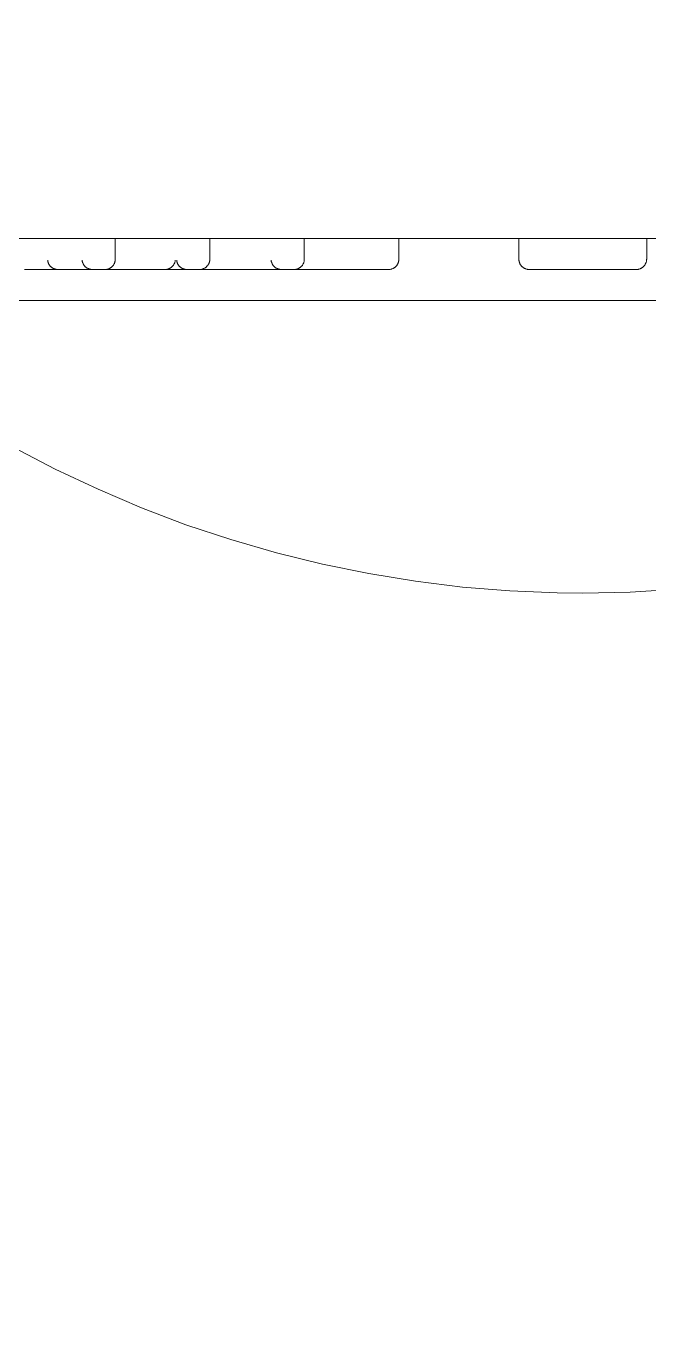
# Model space of a CAD drawing. Header units: metres. Extents: x 5374 to 25187, y 1840 to 7438.
# Drawn here: x 24245.05 to 24251.1, y 6474.42 to 6487.15 of the extents above; entities that cross this region are included whole.
import ezdxf

# ---------------------------------------------------------------- set-up
doc = ezdxf.new("R2010")
doc.units = ezdxf.units.M
doc.layers.add('02', color=2, linetype='Continuous')
doc.layers.add('A-GENM', color=2, linetype='Continuous', lineweight=9)

msp = doc.modelspace()

# ---------------------------------------------------------------- hatches: boundary and pattern name
at = {"layer": '02'}
h = msp.add_hatch(dxfattribs=at)
h.set_pattern_fill('ANGLE', color=1, scale=5)
h.set_pattern_definition([(0, (-292.62, 709.488), (0, 34.925), [25.4, -9.525]), (90, (-292.62, 709.488), (-34.925, 2e-15), [25.4, -9.525])])
h.paths.add_polyline_path([(24462.222, 6585.265), (24202.222, 6585.265), (24202.222, 6295.265), (24462.222, 6295.265)])

# ---------------------------------------------------------------- linework, layer by layer
at = {"layer": 'A-GENM'}
for p, q in [((24245.108, 6485.091), (24245.889, 6485.091)), ((24245.919, 6484.891), (24245.919, 6485.091)), ((24246.025, 6485.091), (24246.806, 6485.091)), ((24246.837, 6484.891), (24246.837, 6485.091)), ((24246.943, 6485.091), (24247.724, 6485.091)), ((24247.754, 6484.891), (24247.754, 6485.091)), ((24247.861, 6485.091), (24248.642, 6485.091)), ((24249.796, 6485.091), (24248.547, 6485.091)), ((24248.672, 6484.891), (24248.672, 6485.091)), ((24249.838, 6485.091), (24249.838, 6484.891)), ((24249.838, 6485.091), (24250.458, 6485.091)), ((24250.458, 6485.091), (24251.078, 6485.091)), ((24251.078, 6484.891), (24251.078, 6485.091))]:
    msp.add_line(p, q, dxfattribs=at)
at = {"layer": 'A-GENM', "flags": 128}
for points in [[(24237.856, 6485.091), (24238.528, 6485.091), (24239.219, 6485.091), (24239.928, 6485.091), (24240.654, 6485.091), (24241.395, 6485.091), (24242.151, 6485.091), (24242.92, 6485.091), (24243.702, 6485.091), (24244.494, 6485.091), (24245.295, 6485.091), (24246.105, 6485.091), (24246.922, 6485.091), (24247.745, 6485.091), (24248.572, 6485.091), (24249.401, 6485.091), (24250.233, 6485.091), (24250.458, 6485.091)], [(24250.458, 6485.091), (24251.289, 6485.091)], [(24242.459, 6484.891), (24242.69, 6484.671), (24243.035, 6484.367), (24243.392, 6484.077), (24243.761, 6483.802), (24244.14, 6483.542), (24244.529, 6483.297), (24244.928, 6483.068), (24245.336, 6482.854), (24245.752, 6482.658), (24246.175, 6482.478), (24246.605, 6482.315), (24247.042, 6482.17), (24247.483, 6482.042), (24247.93, 6481.932), (24248.381, 6481.84), (24248.835, 6481.766), (24249.291, 6481.71), (24249.75, 6481.673), (24250.209, 6481.654), (24250.458, 6481.651)], [(24245.362, 6484.791), (24245.358, 6484.791), (24245.354, 6484.791), (24245.35, 6484.792), (24245.346, 6484.792), (24245.342, 6484.793), (24245.338, 6484.794), (24245.335, 6484.795), (24245.331, 6484.796), (24245.327, 6484.797), (24245.323, 6484.799), (24245.32, 6484.8), (24245.316, 6484.802), (24245.313, 6484.804), (24245.309, 6484.806), (24245.306, 6484.808), (24245.303, 6484.811), (24245.299, 6484.813), (24245.296, 6484.816), (24245.293, 6484.818), (24245.291, 6484.821), (24245.288, 6484.824), (24245.285, 6484.827), (24245.283, 6484.83), (24245.28, 6484.834), (24245.278, 6484.837), (24245.276, 6484.84), (24245.274, 6484.844), (24245.272, 6484.847), (24245.271, 6484.851), (24245.269, 6484.855), (24245.268, 6484.858), (24245.266, 6484.862), (24245.265, 6484.866), (24245.264, 6484.87), (24245.264, 6484.874), (24245.263, 6484.878), (24245.263, 6484.882)], [(24245.697, 6484.791), (24245.693, 6484.791), (24245.689, 6484.791), (24245.685, 6484.792), (24245.681, 6484.792), (24245.677, 6484.793), (24245.673, 6484.794), (24245.669, 6484.795), (24245.665, 6484.796), (24245.662, 6484.797), (24245.658, 6484.799), (24245.654, 6484.8), (24245.651, 6484.802), (24245.647, 6484.804), (24245.644, 6484.806), (24245.64, 6484.808), (24245.637, 6484.811), (24245.634, 6484.813), (24245.631, 6484.816), (24245.628, 6484.818), (24245.625, 6484.821), (24245.622, 6484.824), (24245.62, 6484.827), (24245.617, 6484.83), (24245.615, 6484.834), (24245.613, 6484.837), (24245.611, 6484.84), (24245.609, 6484.844), (24245.607, 6484.847), (24245.605, 6484.851), (24245.604, 6484.855), (24245.602, 6484.858), (24245.601, 6484.862), (24245.6, 6484.866), (24245.599, 6484.87), (24245.598, 6484.874), (24245.598, 6484.878), (24245.597, 6484.882)], [(24245.919, 6484.891), (24245.919, 6484.887), (24245.919, 6484.883), (24245.918, 6484.879), (24245.918, 6484.875), (24245.917, 6484.871), (24245.916, 6484.867), (24245.915, 6484.863), (24245.914, 6484.859), (24245.913, 6484.856), (24245.911, 6484.852), (24245.91, 6484.848), (24245.908, 6484.845), (24245.906, 6484.841), (24245.904, 6484.838), (24245.902, 6484.834), (24245.899, 6484.831), (24245.897, 6484.828), (24245.894, 6484.825), (24245.892, 6484.822), (24245.889, 6484.819), (24245.886, 6484.816), (24245.883, 6484.814), (24245.88, 6484.811), (24245.877, 6484.809), (24245.873, 6484.807), (24245.87, 6484.805), (24245.866, 6484.803), (24245.863, 6484.801), (24245.859, 6484.799), (24245.855, 6484.798), (24245.852, 6484.796), (24245.848, 6484.795), (24245.844, 6484.794), (24245.84, 6484.793), (24245.836, 6484.792), (24245.832, 6484.792), (24245.828, 6484.791), (24245.824, 6484.791), (24245.82, 6484.791), (24245.819, 6484.791)], [(24246.502, 6484.883), (24246.502, 6484.879), (24246.501, 6484.875), (24246.5, 6484.871), (24246.499, 6484.867), (24246.498, 6484.863), (24246.497, 6484.859), (24246.496, 6484.856), (24246.494, 6484.852), (24246.493, 6484.848), (24246.491, 6484.845), (24246.489, 6484.841), (24246.487, 6484.838), (24246.485, 6484.834), (24246.482, 6484.831), (24246.48, 6484.828), (24246.477, 6484.825), (24246.475, 6484.822), (24246.472, 6484.819), (24246.469, 6484.816), (24246.466, 6484.814), (24246.463, 6484.811), (24246.46, 6484.809), (24246.456, 6484.807), (24246.453, 6484.805), (24246.449, 6484.803), (24246.446, 6484.801), (24246.442, 6484.799), (24246.438, 6484.798), (24246.435, 6484.796), (24246.431, 6484.795), (24246.427, 6484.794), (24246.423, 6484.793), (24246.419, 6484.792), (24246.415, 6484.792), (24246.411, 6484.791), (24246.407, 6484.791), (24246.403, 6484.791), (24246.402, 6484.791)], [(24246.614, 6484.791), (24246.61, 6484.791), (24246.606, 6484.791), (24246.603, 6484.792), (24246.599, 6484.792), (24246.595, 6484.793), (24246.591, 6484.794), (24246.587, 6484.795), (24246.583, 6484.796), (24246.579, 6484.797), (24246.576, 6484.799), (24246.572, 6484.8), (24246.568, 6484.802), (24246.565, 6484.804), (24246.561, 6484.806), (24246.558, 6484.808), (24246.555, 6484.811), (24246.552, 6484.813), (24246.549, 6484.816), (24246.546, 6484.818), (24246.543, 6484.821), (24246.54, 6484.824), (24246.537, 6484.827), (24246.535, 6484.83), (24246.533, 6484.834), (24246.53, 6484.837), (24246.528, 6484.84), (24246.526, 6484.844), (24246.524, 6484.847), (24246.523, 6484.851), (24246.521, 6484.855), (24246.52, 6484.858), (24246.519, 6484.862), (24246.518, 6484.866), (24246.517, 6484.87), (24246.516, 6484.874), (24246.515, 6484.878), (24246.515, 6484.882)], [(24246.837, 6484.891), (24246.837, 6484.887), (24246.836, 6484.883), (24246.836, 6484.879), (24246.836, 6484.875), (24246.835, 6484.871), (24246.834, 6484.867), (24246.833, 6484.863), (24246.832, 6484.859), (24246.83, 6484.856), (24246.829, 6484.852), (24246.827, 6484.848), (24246.826, 6484.845), (24246.824, 6484.841), (24246.822, 6484.838), (24246.819, 6484.834), (24246.817, 6484.831), (24246.815, 6484.828), (24246.812, 6484.825), (24246.809, 6484.822), (24246.806, 6484.819), (24246.804, 6484.816), (24246.801, 6484.814), (24246.797, 6484.811), (24246.794, 6484.809), (24246.791, 6484.807), (24246.787, 6484.805), (24246.784, 6484.803), (24246.78, 6484.801), (24246.777, 6484.799), (24246.773, 6484.798), (24246.769, 6484.796), (24246.765, 6484.795), (24246.762, 6484.794), (24246.758, 6484.793), (24246.754, 6484.792), (24246.75, 6484.792), (24246.746, 6484.791), (24246.742, 6484.791), (24246.738, 6484.791), (24246.737, 6484.791)], [(24247.532, 6484.791), (24247.528, 6484.791), (24247.524, 6484.791), (24247.52, 6484.792), (24247.516, 6484.792), (24247.512, 6484.793), (24247.508, 6484.794), (24247.505, 6484.795), (24247.501, 6484.796), (24247.497, 6484.797), (24247.493, 6484.799), (24247.49, 6484.8), (24247.486, 6484.802), (24247.482, 6484.804), (24247.479, 6484.806), (24247.476, 6484.808), (24247.472, 6484.811), (24247.469, 6484.813), (24247.466, 6484.816), (24247.463, 6484.818), (24247.46, 6484.821), (24247.458, 6484.824), (24247.455, 6484.827), (24247.453, 6484.83), (24247.45, 6484.834), (24247.448, 6484.837), (24247.446, 6484.84), (24247.444, 6484.844), (24247.442, 6484.847), (24247.44, 6484.851), (24247.439, 6484.855), (24247.438, 6484.858), (24247.436, 6484.862), (24247.435, 6484.866), (24247.434, 6484.87), (24247.434, 6484.874), (24247.433, 6484.878), (24247.433, 6484.882)], [(24247.754, 6484.891), (24247.754, 6484.887), (24247.754, 6484.883), (24247.754, 6484.879), (24247.753, 6484.875), (24247.752, 6484.871), (24247.752, 6484.867), (24247.751, 6484.863), (24247.749, 6484.859), (24247.748, 6484.856), (24247.747, 6484.852), (24247.745, 6484.848), (24247.743, 6484.845), (24247.741, 6484.841), (24247.739, 6484.838), (24247.737, 6484.834), (24247.735, 6484.831), (24247.732, 6484.828), (24247.73, 6484.825), (24247.727, 6484.822), (24247.724, 6484.819), (24247.721, 6484.816), (24247.718, 6484.814), (24247.715, 6484.811), (24247.712, 6484.809), (24247.709, 6484.807), (24247.705, 6484.805), (24247.702, 6484.803), (24247.698, 6484.801), (24247.694, 6484.799), (24247.691, 6484.798), (24247.687, 6484.796), (24247.683, 6484.795), (24247.679, 6484.794), (24247.675, 6484.793), (24247.671, 6484.792), (24247.668, 6484.792), (24247.664, 6484.791), (24247.66, 6484.791), (24247.656, 6484.791), (24247.654, 6484.791)], [(24248.672, 6484.891), (24248.672, 6484.887), (24248.672, 6484.883), (24248.671, 6484.879), (24248.671, 6484.875), (24248.67, 6484.871), (24248.669, 6484.867), (24248.668, 6484.863), (24248.667, 6484.859), (24248.666, 6484.856), (24248.664, 6484.852), (24248.663, 6484.848), (24248.661, 6484.845), (24248.659, 6484.841), (24248.657, 6484.838), (24248.655, 6484.834), (24248.652, 6484.831), (24248.65, 6484.828), (24248.647, 6484.825), (24248.645, 6484.822), (24248.642, 6484.819), (24248.639, 6484.816), (24248.636, 6484.814), (24248.633, 6484.811), (24248.63, 6484.809), (24248.626, 6484.807), (24248.623, 6484.805), (24248.619, 6484.803), (24248.616, 6484.801), (24248.612, 6484.799), (24248.608, 6484.798), (24248.605, 6484.796), (24248.601, 6484.795), (24248.597, 6484.794), (24248.593, 6484.793), (24248.589, 6484.792), (24248.585, 6484.792), (24248.581, 6484.791), (24248.577, 6484.791), (24248.573, 6484.791), (24248.572, 6484.791)], [(24249.938, 6484.791), (24249.934, 6484.791), (24249.93, 6484.791), (24249.926, 6484.792), (24249.922, 6484.792), (24249.918, 6484.793), (24249.914, 6484.794), (24249.91, 6484.795), (24249.906, 6484.796), (24249.902, 6484.797), (24249.899, 6484.799), (24249.895, 6484.8), (24249.891, 6484.802), (24249.888, 6484.804), (24249.884, 6484.806), (24249.881, 6484.808), (24249.878, 6484.811), (24249.875, 6484.813), (24249.872, 6484.816), (24249.869, 6484.818), (24249.866, 6484.821), (24249.863, 6484.824), (24249.86, 6484.827), (24249.858, 6484.83), (24249.856, 6484.834), (24249.853, 6484.837), (24249.851, 6484.84), (24249.849, 6484.844), (24249.848, 6484.847), (24249.846, 6484.851), (24249.844, 6484.855), (24249.843, 6484.858), (24249.842, 6484.862), (24249.841, 6484.866), (24249.84, 6484.87), (24249.839, 6484.874), (24249.838, 6484.878), (24249.838, 6484.882), (24249.838, 6484.886), (24249.838, 6484.89), (24249.838, 6484.891)], [(24249.938, 6484.791), (24249.934, 6484.791), (24249.93, 6484.791), (24249.926, 6484.792), (24249.922, 6484.792), (24249.918, 6484.793), (24249.914, 6484.794), (24249.91, 6484.795), (24249.906, 6484.796), (24249.902, 6484.797), (24249.899, 6484.799), (24249.895, 6484.8), (24249.891, 6484.802), (24249.888, 6484.804), (24249.884, 6484.806), (24249.881, 6484.808), (24249.878, 6484.811), (24249.875, 6484.813), (24249.872, 6484.816), (24249.869, 6484.818), (24249.866, 6484.821), (24249.863, 6484.824), (24249.86, 6484.827), (24249.858, 6484.83), (24249.856, 6484.834), (24249.853, 6484.837), (24249.851, 6484.84), (24249.849, 6484.844), (24249.848, 6484.847), (24249.846, 6484.851), (24249.844, 6484.855), (24249.843, 6484.858), (24249.842, 6484.862), (24249.841, 6484.866), (24249.84, 6484.87), (24249.839, 6484.874), (24249.838, 6484.878), (24249.838, 6484.882)], [(24249.938, 6484.791), (24249.934, 6484.791), (24249.93, 6484.791), (24249.926, 6484.792), (24249.922, 6484.792), (24249.918, 6484.793), (24249.914, 6484.794), (24249.91, 6484.795), (24249.906, 6484.796), (24249.902, 6484.797), (24249.899, 6484.799), (24249.895, 6484.8), (24249.891, 6484.802), (24249.888, 6484.804), (24249.884, 6484.806), (24249.881, 6484.808), (24249.878, 6484.811), (24249.875, 6484.813), (24249.872, 6484.816), (24249.869, 6484.818), (24249.866, 6484.821), (24249.863, 6484.824), (24249.86, 6484.827), (24249.858, 6484.83), (24249.856, 6484.834), (24249.853, 6484.837), (24249.851, 6484.84), (24249.849, 6484.844), (24249.848, 6484.847), (24249.846, 6484.851), (24249.844, 6484.855), (24249.843, 6484.858), (24249.842, 6484.862), (24249.841, 6484.866), (24249.84, 6484.87), (24249.839, 6484.874), (24249.838, 6484.878), (24249.838, 6484.882)], [(24249.938, 6484.791), (24249.934, 6484.791), (24249.93, 6484.791), (24249.926, 6484.792), (24249.922, 6484.792), (24249.918, 6484.793), (24249.914, 6484.794), (24249.91, 6484.795), (24249.906, 6484.796), (24249.902, 6484.797), (24249.899, 6484.799), (24249.895, 6484.8), (24249.891, 6484.802), (24249.888, 6484.804), (24249.884, 6484.806), (24249.881, 6484.808), (24249.878, 6484.811), (24249.875, 6484.813), (24249.872, 6484.816), (24249.869, 6484.818), (24249.866, 6484.821), (24249.863, 6484.824), (24249.86, 6484.827), (24249.858, 6484.83), (24249.856, 6484.834), (24249.853, 6484.837), (24249.851, 6484.84), (24249.849, 6484.844), (24249.848, 6484.847), (24249.846, 6484.851), (24249.844, 6484.855), (24249.843, 6484.858), (24249.842, 6484.862), (24249.841, 6484.866), (24249.84, 6484.87), (24249.839, 6484.874), (24249.838, 6484.878), (24249.838, 6484.882)], [(24249.938, 6484.791), (24249.934, 6484.791), (24249.93, 6484.791), (24249.926, 6484.792), (24249.922, 6484.792), (24249.918, 6484.793), (24249.914, 6484.794), (24249.91, 6484.795), (24249.906, 6484.796), (24249.902, 6484.797), (24249.899, 6484.799), (24249.895, 6484.8), (24249.891, 6484.802), (24249.888, 6484.804), (24249.884, 6484.806), (24249.881, 6484.808), (24249.878, 6484.811), (24249.875, 6484.813), (24249.872, 6484.816), (24249.869, 6484.818), (24249.866, 6484.821), (24249.863, 6484.824), (24249.86, 6484.827), (24249.858, 6484.83), (24249.856, 6484.834), (24249.853, 6484.837), (24249.851, 6484.84), (24249.849, 6484.844), (24249.848, 6484.847), (24249.846, 6484.851), (24249.844, 6484.855), (24249.843, 6484.858), (24249.842, 6484.862), (24249.841, 6484.866), (24249.84, 6484.87), (24249.839, 6484.874), (24249.838, 6484.878), (24249.838, 6484.882)], [(24250.458, 6481.651), (24250.917, 6481.66), (24251.377, 6481.688), (24251.834, 6481.734), (24252.29, 6481.798), (24252.742, 6481.88), (24253.191, 6481.981), (24253.636, 6482.099), (24254.075, 6482.235), (24254.509, 6482.388), (24254.936, 6482.559), (24255.356, 6482.746), (24255.768, 6482.95), (24256.172, 6483.171), (24256.566, 6483.407), (24256.951, 6483.66), (24257.325, 6483.927), (24257.689, 6484.209), (24258.04, 6484.505), (24258.38, 6484.815)], [(24251.078, 6484.891), (24251.077, 6484.887), (24251.077, 6484.883), (24251.077, 6484.879), (24251.076, 6484.875), (24251.076, 6484.871), (24251.075, 6484.867), (24251.074, 6484.863), (24251.072, 6484.859), (24251.071, 6484.856), (24251.07, 6484.852), (24251.068, 6484.848), (24251.066, 6484.845), (24251.064, 6484.841), (24251.062, 6484.838), (24251.06, 6484.834), (24251.058, 6484.831), (24251.055, 6484.828), (24251.053, 6484.825), (24251.05, 6484.822), (24251.047, 6484.819), (24251.044, 6484.816), (24251.041, 6484.814), (24251.038, 6484.811), (24251.035, 6484.809), (24251.032, 6484.807), (24251.028, 6484.805), (24251.025, 6484.803), (24251.021, 6484.801), (24251.017, 6484.799), (24251.014, 6484.798), (24251.01, 6484.796), (24251.006, 6484.795), (24251.002, 6484.794), (24250.998, 6484.793), (24250.995, 6484.792), (24250.991, 6484.792), (24250.987, 6484.791), (24250.983, 6484.791), (24250.979, 6484.791), (24250.978, 6484.791)], [(24251.077, 6484.883), (24251.077, 6484.879), (24251.076, 6484.875), (24251.076, 6484.871), (24251.075, 6484.867), (24251.074, 6484.863), (24251.072, 6484.859), (24251.071, 6484.856), (24251.07, 6484.852), (24251.068, 6484.848), (24251.066, 6484.845), (24251.064, 6484.841), (24251.062, 6484.838), (24251.06, 6484.834), (24251.058, 6484.831), (24251.055, 6484.828), (24251.053, 6484.825), (24251.05, 6484.822), (24251.047, 6484.819), (24251.044, 6484.816), (24251.041, 6484.814), (24251.038, 6484.811), (24251.035, 6484.809), (24251.032, 6484.807), (24251.028, 6484.805), (24251.025, 6484.803), (24251.021, 6484.801), (24251.017, 6484.799), (24251.014, 6484.798), (24251.01, 6484.796), (24251.006, 6484.795), (24251.002, 6484.794), (24250.998, 6484.793), (24250.995, 6484.792), (24250.991, 6484.792), (24250.987, 6484.791), (24250.983, 6484.791), (24250.979, 6484.791), (24250.978, 6484.791)], [(24251.077, 6484.883), (24251.077, 6484.879), (24251.076, 6484.875), (24251.076, 6484.871), (24251.075, 6484.867), (24251.074, 6484.863), (24251.072, 6484.859), (24251.071, 6484.856), (24251.07, 6484.852), (24251.068, 6484.848), (24251.066, 6484.845), (24251.064, 6484.841), (24251.062, 6484.838), (24251.06, 6484.834), (24251.058, 6484.831), (24251.055, 6484.828), (24251.053, 6484.825), (24251.05, 6484.822), (24251.047, 6484.819), (24251.044, 6484.816), (24251.041, 6484.814), (24251.038, 6484.811), (24251.035, 6484.809), (24251.032, 6484.807), (24251.028, 6484.805), (24251.025, 6484.803), (24251.021, 6484.801), (24251.017, 6484.799), (24251.014, 6484.798), (24251.01, 6484.796), (24251.006, 6484.795), (24251.002, 6484.794), (24250.998, 6484.793), (24250.995, 6484.792), (24250.991, 6484.792), (24250.987, 6484.791), (24250.983, 6484.791), (24250.979, 6484.791), (24250.978, 6484.791)], [(24251.077, 6484.883), (24251.077, 6484.879), (24251.076, 6484.875), (24251.076, 6484.871), (24251.075, 6484.867), (24251.074, 6484.863), (24251.072, 6484.859), (24251.071, 6484.856), (24251.07, 6484.852), (24251.068, 6484.848), (24251.066, 6484.845), (24251.064, 6484.841), (24251.062, 6484.838), (24251.06, 6484.834), (24251.058, 6484.831), (24251.055, 6484.828), (24251.053, 6484.825), (24251.05, 6484.822), (24251.047, 6484.819), (24251.044, 6484.816), (24251.041, 6484.814), (24251.038, 6484.811), (24251.035, 6484.809), (24251.032, 6484.807), (24251.028, 6484.805), (24251.025, 6484.803), (24251.021, 6484.801), (24251.017, 6484.799), (24251.014, 6484.798), (24251.01, 6484.796), (24251.006, 6484.795), (24251.002, 6484.794), (24250.998, 6484.793), (24250.995, 6484.792), (24250.991, 6484.792), (24250.987, 6484.791), (24250.983, 6484.791), (24250.979, 6484.791), (24250.978, 6484.791)], [(24251.077, 6484.883), (24251.077, 6484.879), (24251.076, 6484.875), (24251.076, 6484.871), (24251.075, 6484.867), (24251.074, 6484.863), (24251.072, 6484.859), (24251.071, 6484.856), (24251.07, 6484.852), (24251.068, 6484.848), (24251.066, 6484.845), (24251.064, 6484.841), (24251.062, 6484.838), (24251.06, 6484.834), (24251.058, 6484.831), (24251.055, 6484.828), (24251.053, 6484.825), (24251.05, 6484.822), (24251.047, 6484.819), (24251.044, 6484.816), (24251.041, 6484.814), (24251.038, 6484.811), (24251.035, 6484.809), (24251.032, 6484.807), (24251.028, 6484.805), (24251.025, 6484.803), (24251.021, 6484.801), (24251.017, 6484.799), (24251.014, 6484.798), (24251.01, 6484.796), (24251.006, 6484.795), (24251.002, 6484.794), (24250.998, 6484.793), (24250.995, 6484.792), (24250.991, 6484.792), (24250.987, 6484.791), (24250.983, 6484.791), (24250.979, 6484.791), (24250.978, 6484.791)], [(24245.46, 6484.791), (24245.44, 6484.791), (24245.42, 6484.791), (24245.399, 6484.791), (24245.379, 6484.791), (24245.358, 6484.791), (24245.338, 6484.791), (24245.317, 6484.791), (24245.296, 6484.791), (24245.275, 6484.791), (24245.255, 6484.791), (24245.234, 6484.791), (24245.213, 6484.791), (24245.193, 6484.791), (24245.173, 6484.791), (24245.153, 6484.791), (24245.133, 6484.791), (24245.113, 6484.791), (24245.094, 6484.791), (24245.075, 6484.791), (24245.056, 6484.791), (24245.038, 6484.791)], [(24245.054, 6484.791), (24245.073, 6484.791), (24245.091, 6484.791), (24245.111, 6484.791), (24245.13, 6484.791), (24245.138, 6484.791)], [(24245.138, 6484.791), (24245.158, 6484.791), (24245.178, 6484.791), (24245.199, 6484.791), (24245.219, 6484.791), (24245.24, 6484.791), (24245.261, 6484.791), (24245.281, 6484.791), (24245.302, 6484.791), (24245.323, 6484.791), (24245.344, 6484.791), (24245.364, 6484.791), (24245.385, 6484.791), (24245.405, 6484.791), (24245.426, 6484.791), (24245.446, 6484.791), (24245.466, 6484.791), (24245.485, 6484.791), (24245.504, 6484.791), (24245.523, 6484.791), (24245.542, 6484.791), (24245.56, 6484.791), (24245.578, 6484.791), (24245.595, 6484.791), (24245.612, 6484.791), (24245.628, 6484.791), (24245.644, 6484.791), (24245.66, 6484.791), (24245.674, 6484.791), (24245.688, 6484.791), (24245.702, 6484.791), (24245.715, 6484.791), (24245.727, 6484.791), (24245.738, 6484.791), (24245.749, 6484.791), (24245.759, 6484.791), (24245.769, 6484.791), (24245.777, 6484.791), (24245.785, 6484.791), (24245.792, 6484.791), (24245.798, 6484.791), (24245.804, 6484.791), (24245.808, 6484.791), (24245.812, 6484.791), (24245.815, 6484.791), (24245.817, 6484.791), (24245.819, 6484.791), (24245.819, 6484.791)], [(24246.188, 6484.791), (24246.171, 6484.791), (24246.153, 6484.791), (24246.135, 6484.791), (24246.117, 6484.791), (24246.098, 6484.791), (24246.079, 6484.791), (24246.06, 6484.791), (24246.04, 6484.791), (24246.02, 6484.791), (24246, 6484.791), (24245.98, 6484.791), (24245.959, 6484.791), (24245.938, 6484.791), (24245.918, 6484.791), (24245.897, 6484.791), (24245.876, 6484.791), (24245.855, 6484.791), (24245.835, 6484.791), (24245.814, 6484.791), (24245.793, 6484.791), (24245.773, 6484.791), (24245.753, 6484.791), (24245.733, 6484.791), (24245.713, 6484.791), (24245.693, 6484.791), (24245.674, 6484.791), (24245.655, 6484.791), (24245.637, 6484.791), (24245.619, 6484.791), (24245.601, 6484.791), (24245.584, 6484.791), (24245.567, 6484.791), (24245.551, 6484.791), (24245.535, 6484.791), (24245.52, 6484.791), (24245.505, 6484.791), (24245.491, 6484.791), (24245.478, 6484.791), (24245.465, 6484.791), (24245.453, 6484.791), (24245.441, 6484.791), (24245.431, 6484.791), (24245.421, 6484.791), (24245.412, 6484.791), (24245.403, 6484.791), (24245.395, 6484.791), (24245.388, 6484.791), (24245.382, 6484.791), (24245.377, 6484.791), (24245.373, 6484.791), (24245.369, 6484.791), (24245.366, 6484.791), (24245.364, 6484.791), (24245.363, 6484.791), (24245.362, 6484.791)], [(24245.362, 6484.791), (24245.363, 6484.791), (24245.364, 6484.791), (24245.366, 6484.791), (24245.369, 6484.791), (24245.373, 6484.791), (24245.377, 6484.791), (24245.382, 6484.791), (24245.389, 6484.791), (24245.396, 6484.791), (24245.403, 6484.791), (24245.412, 6484.791), (24245.421, 6484.791), (24245.431, 6484.791), (24245.442, 6484.791), (24245.453, 6484.791), (24245.465, 6484.791), (24245.478, 6484.791), (24245.491, 6484.791), (24245.505, 6484.791), (24245.52, 6484.791), (24245.535, 6484.791), (24245.551, 6484.791), (24245.567, 6484.791), (24245.577, 6484.791)], [(24245.819, 6484.791), (24245.819, 6484.791), (24245.817, 6484.791), (24245.815, 6484.791), (24245.813, 6484.791), (24245.809, 6484.791), (24245.804, 6484.791), (24245.799, 6484.791), (24245.793, 6484.791), (24245.786, 6484.791), (24245.778, 6484.791), (24245.77, 6484.791), (24245.76, 6484.791), (24245.75, 6484.791), (24245.74, 6484.791), (24245.728, 6484.791), (24245.716, 6484.791), (24245.703, 6484.791), (24245.69, 6484.791), (24245.676, 6484.791), (24245.661, 6484.791), (24245.646, 6484.791), (24245.63, 6484.791), (24245.614, 6484.791), (24245.597, 6484.791), (24245.58, 6484.791), (24245.562, 6484.791), (24245.544, 6484.791), (24245.526, 6484.791), (24245.507, 6484.791), (24245.488, 6484.791), (24245.468, 6484.791), (24245.46, 6484.791)], [(24245.577, 6484.791), (24245.594, 6484.791), (24245.611, 6484.791), (24245.629, 6484.791), (24245.648, 6484.791), (24245.666, 6484.791), (24245.685, 6484.791), (24245.705, 6484.791), (24245.724, 6484.791), (24245.744, 6484.791), (24245.765, 6484.791), (24245.785, 6484.791), (24245.805, 6484.791), (24245.826, 6484.791), (24245.847, 6484.791), (24245.868, 6484.791), (24245.888, 6484.791), (24245.909, 6484.791), (24245.93, 6484.791), (24245.951, 6484.791), (24245.971, 6484.791), (24245.991, 6484.791), (24246.012, 6484.791), (24246.032, 6484.791), (24246.052, 6484.791), (24246.071, 6484.791), (24246.09, 6484.791), (24246.109, 6484.791), (24246.128, 6484.791), (24246.146, 6484.791), (24246.164, 6484.791), (24246.181, 6484.791), (24246.198, 6484.791), (24246.214, 6484.791), (24246.23, 6484.791), (24246.245, 6484.791), (24246.259, 6484.791), (24246.273, 6484.791), (24246.287, 6484.791), (24246.3, 6484.791), (24246.312, 6484.791), (24246.323, 6484.791), (24246.334, 6484.791), (24246.344, 6484.791), (24246.353, 6484.791), (24246.361, 6484.791), (24246.369, 6484.791), (24246.376, 6484.791), (24246.382, 6484.791), (24246.387, 6484.791), (24246.392, 6484.791), (24246.396, 6484.791), (24246.399, 6484.791), (24246.401, 6484.791), (24246.402, 6484.791), (24246.402, 6484.791)], [(24246.378, 6484.791), (24246.358, 6484.791), (24246.337, 6484.791), (24246.317, 6484.791), (24246.297, 6484.791), (24246.276, 6484.791), (24246.255, 6484.791), (24246.235, 6484.791), (24246.214, 6484.791), (24246.193, 6484.791), (24246.172, 6484.791), (24246.152, 6484.791), (24246.131, 6484.791), (24246.111, 6484.791), (24246.09, 6484.791), (24246.07, 6484.791), (24246.05, 6484.791), (24246.031, 6484.791), (24246.012, 6484.791), (24245.993, 6484.791), (24245.974, 6484.791), (24245.956, 6484.791), (24245.938, 6484.791), (24245.921, 6484.791), (24245.904, 6484.791), (24245.887, 6484.791), (24245.872, 6484.791), (24245.856, 6484.791), (24245.842, 6484.791), (24245.828, 6484.791), (24245.814, 6484.791), (24245.801, 6484.791), (24245.789, 6484.791), (24245.778, 6484.791), (24245.767, 6484.791), (24245.757, 6484.791), (24245.747, 6484.791), (24245.739, 6484.791), (24245.731, 6484.791), (24245.724, 6484.791), (24245.718, 6484.791), (24245.712, 6484.791), (24245.708, 6484.791), (24245.704, 6484.791), (24245.701, 6484.791), (24245.699, 6484.791), (24245.697, 6484.791), (24245.697, 6484.791)], [(24245.697, 6484.791), (24245.697, 6484.791), (24245.698, 6484.791), (24245.701, 6484.791), (24245.703, 6484.791), (24245.707, 6484.791), (24245.712, 6484.791), (24245.717, 6484.791), (24245.723, 6484.791), (24245.73, 6484.791), (24245.738, 6484.791), (24245.746, 6484.791), (24245.756, 6484.791), (24245.766, 6484.791), (24245.776, 6484.791), (24245.788, 6484.791), (24245.8, 6484.791), (24245.812, 6484.791), (24245.826, 6484.791), (24245.84, 6484.791), (24245.855, 6484.791), (24245.87, 6484.791), (24245.886, 6484.791), (24245.902, 6484.791), (24245.919, 6484.791), (24245.936, 6484.791), (24245.954, 6484.791), (24245.972, 6484.791), (24245.99, 6484.791), (24246.009, 6484.791), (24246.028, 6484.791), (24246.048, 6484.791), (24246.056, 6484.791)], [(24246.056, 6484.791), (24246.076, 6484.791), (24246.096, 6484.791), (24246.116, 6484.791), (24246.137, 6484.791), (24246.158, 6484.791), (24246.178, 6484.791), (24246.199, 6484.791), (24246.22, 6484.791), (24246.241, 6484.791), (24246.261, 6484.791), (24246.282, 6484.791), (24246.303, 6484.791), (24246.323, 6484.791), (24246.343, 6484.791), (24246.363, 6484.791), (24246.383, 6484.791), (24246.403, 6484.791), (24246.422, 6484.791), (24246.441, 6484.791), (24246.46, 6484.791), (24246.478, 6484.791), (24246.496, 6484.791), (24246.513, 6484.791), (24246.53, 6484.791), (24246.546, 6484.791), (24246.562, 6484.791), (24246.577, 6484.791), (24246.592, 6484.791), (24246.606, 6484.791), (24246.62, 6484.791), (24246.632, 6484.791), (24246.645, 6484.791), (24246.656, 6484.791), (24246.667, 6484.791), (24246.677, 6484.791), (24246.686, 6484.791), (24246.695, 6484.791), (24246.703, 6484.791), (24246.71, 6484.791), (24246.716, 6484.791), (24246.721, 6484.791), (24246.726, 6484.791), (24246.73, 6484.791), (24246.733, 6484.791), (24246.735, 6484.791), (24246.736, 6484.791), (24246.737, 6484.791)], [(24246.402, 6484.791), (24246.402, 6484.791), (24246.401, 6484.791), (24246.399, 6484.791), (24246.396, 6484.791), (24246.392, 6484.791), (24246.387, 6484.791), (24246.382, 6484.791), (24246.376, 6484.791), (24246.369, 6484.791), (24246.361, 6484.791), (24246.353, 6484.791), (24246.343, 6484.791), (24246.334, 6484.791), (24246.323, 6484.791), (24246.311, 6484.791), (24246.299, 6484.791), (24246.287, 6484.791), (24246.273, 6484.791), (24246.259, 6484.791), (24246.245, 6484.791), (24246.229, 6484.791), (24246.214, 6484.791), (24246.197, 6484.791), (24246.188, 6484.791)], [(24246.737, 6484.791), (24246.736, 6484.791), (24246.735, 6484.791), (24246.733, 6484.791), (24246.73, 6484.791), (24246.726, 6484.791), (24246.722, 6484.791), (24246.717, 6484.791), (24246.71, 6484.791), (24246.703, 6484.791), (24246.696, 6484.791), (24246.687, 6484.791), (24246.678, 6484.791), (24246.668, 6484.791), (24246.657, 6484.791), (24246.646, 6484.791), (24246.634, 6484.791), (24246.621, 6484.791), (24246.608, 6484.791), (24246.594, 6484.791), (24246.579, 6484.791), (24246.564, 6484.791), (24246.548, 6484.791), (24246.532, 6484.791), (24246.515, 6484.791), (24246.498, 6484.791), (24246.48, 6484.791), (24246.462, 6484.791), (24246.443, 6484.791), (24246.424, 6484.791), (24246.405, 6484.791), (24246.386, 6484.791), (24246.378, 6484.791)], [(24247.295, 6484.791), (24247.275, 6484.791), (24247.255, 6484.791), (24247.235, 6484.791), (24247.214, 6484.791), (24247.194, 6484.791), (24247.173, 6484.791), (24247.152, 6484.791), (24247.131, 6484.791), (24247.111, 6484.791), (24247.09, 6484.791), (24247.069, 6484.791), (24247.049, 6484.791), (24247.028, 6484.791), (24247.008, 6484.791), (24246.988, 6484.791), (24246.968, 6484.791), (24246.948, 6484.791), (24246.929, 6484.791), (24246.91, 6484.791), (24246.892, 6484.791), (24246.873, 6484.791), (24246.856, 6484.791), (24246.838, 6484.791), (24246.822, 6484.791), (24246.805, 6484.791), (24246.789, 6484.791), (24246.774, 6484.791), (24246.759, 6484.791), (24246.745, 6484.791), (24246.732, 6484.791), (24246.719, 6484.791), (24246.707, 6484.791), (24246.695, 6484.791), (24246.685, 6484.791), (24246.674, 6484.791), (24246.665, 6484.791), (24246.657, 6484.791), (24246.649, 6484.791), (24246.642, 6484.791), (24246.635, 6484.791), (24246.63, 6484.791), (24246.625, 6484.791), (24246.622, 6484.791), (24246.619, 6484.791), (24246.616, 6484.791), (24246.615, 6484.791), (24246.614, 6484.791)], [(24246.614, 6484.791), (24246.615, 6484.791), (24246.616, 6484.791), (24246.618, 6484.791), (24246.621, 6484.791), (24246.625, 6484.791), (24246.629, 6484.791), (24246.635, 6484.791), (24246.641, 6484.791), (24246.648, 6484.791), (24246.656, 6484.791), (24246.664, 6484.791), (24246.673, 6484.791), (24246.683, 6484.791), (24246.694, 6484.791), (24246.705, 6484.791), (24246.717, 6484.791), (24246.73, 6484.791), (24246.744, 6484.791), (24246.758, 6484.791), (24246.772, 6484.791), (24246.787, 6484.791), (24246.803, 6484.791), (24246.819, 6484.791), (24246.836, 6484.791), (24246.854, 6484.791), (24246.871, 6484.791), (24246.889, 6484.791), (24246.908, 6484.791), (24246.927, 6484.791), (24246.946, 6484.791), (24246.966, 6484.791), (24246.974, 6484.791)], [(24246.974, 6484.791), (24246.994, 6484.791), (24247.014, 6484.791), (24247.034, 6484.791), (24247.055, 6484.791), (24247.075, 6484.791), (24247.096, 6484.791), (24247.117, 6484.791), (24247.138, 6484.791), (24247.158, 6484.791), (24247.179, 6484.791), (24247.2, 6484.791), (24247.22, 6484.791), (24247.241, 6484.791), (24247.261, 6484.791), (24247.281, 6484.791), (24247.301, 6484.791), (24247.321, 6484.791), (24247.34, 6484.791), (24247.359, 6484.791), (24247.377, 6484.791), (24247.395, 6484.791), (24247.413, 6484.791), (24247.431, 6484.791), (24247.447, 6484.791), (24247.464, 6484.791), (24247.48, 6484.791), (24247.495, 6484.791), (24247.51, 6484.791), (24247.524, 6484.791), (24247.537, 6484.791), (24247.55, 6484.791), (24247.562, 6484.791), (24247.574, 6484.791), (24247.584, 6484.791), (24247.595, 6484.791), (24247.604, 6484.791), (24247.612, 6484.791), (24247.62, 6484.791), (24247.627, 6484.791), (24247.634, 6484.791), (24247.639, 6484.791), (24247.644, 6484.791), (24247.647, 6484.791), (24247.65, 6484.791), (24247.653, 6484.791), (24247.654, 6484.791), (24247.654, 6484.791)], [(24247.654, 6484.791), (24247.654, 6484.791), (24247.653, 6484.791), (24247.651, 6484.791), (24247.648, 6484.791), (24247.644, 6484.791), (24247.64, 6484.791), (24247.634, 6484.791), (24247.628, 6484.791), (24247.621, 6484.791), (24247.613, 6484.791), (24247.605, 6484.791), (24247.596, 6484.791), (24247.586, 6484.791), (24247.575, 6484.791), (24247.564, 6484.791), (24247.552, 6484.791), (24247.539, 6484.791), (24247.525, 6484.791), (24247.511, 6484.791), (24247.497, 6484.791), (24247.482, 6484.791), (24247.466, 6484.791), (24247.45, 6484.791), (24247.433, 6484.791), (24247.415, 6484.791), (24247.398, 6484.791), (24247.38, 6484.791), (24247.361, 6484.791), (24247.342, 6484.791), (24247.323, 6484.791), (24247.303, 6484.791), (24247.295, 6484.791)], [(24248.213, 6484.791), (24248.193, 6484.791), (24248.173, 6484.791), (24248.152, 6484.791), (24248.132, 6484.791), (24248.111, 6484.791), (24248.091, 6484.791), (24248.07, 6484.791), (24248.049, 6484.791), (24248.028, 6484.791), (24248.008, 6484.791), (24247.987, 6484.791), (24247.966, 6484.791), (24247.946, 6484.791), (24247.926, 6484.791), (24247.906, 6484.791), (24247.886, 6484.791), (24247.866, 6484.791), (24247.847, 6484.791), (24247.828, 6484.791), (24247.809, 6484.791), (24247.791, 6484.791), (24247.773, 6484.791), (24247.756, 6484.791), (24247.739, 6484.791), (24247.723, 6484.791), (24247.707, 6484.791), (24247.692, 6484.791), (24247.677, 6484.791), (24247.663, 6484.791), (24247.649, 6484.791), (24247.637, 6484.791), (24247.624, 6484.791), (24247.613, 6484.791), (24247.602, 6484.791), (24247.592, 6484.791), (24247.583, 6484.791), (24247.574, 6484.791), (24247.566, 6484.791), (24247.559, 6484.791), (24247.553, 6484.791), (24247.548, 6484.791), (24247.543, 6484.791), (24247.539, 6484.791), (24247.536, 6484.791), (24247.534, 6484.791), (24247.533, 6484.791), (24247.532, 6484.791)], [(24247.532, 6484.791), (24247.533, 6484.791), (24247.534, 6484.791), (24247.536, 6484.791), (24247.539, 6484.791), (24247.543, 6484.791), (24247.547, 6484.791), (24247.552, 6484.791), (24247.559, 6484.791), (24247.565, 6484.791), (24247.573, 6484.791), (24247.582, 6484.791), (24247.591, 6484.791), (24247.601, 6484.791), (24247.612, 6484.791), (24247.623, 6484.791), (24247.635, 6484.791), (24247.648, 6484.791), (24247.661, 6484.791), (24247.675, 6484.791), (24247.69, 6484.791), (24247.705, 6484.791), (24247.721, 6484.791), (24247.737, 6484.791), (24247.754, 6484.791), (24247.771, 6484.791), (24247.789, 6484.791), (24247.807, 6484.791), (24247.826, 6484.791), (24247.845, 6484.791), (24247.864, 6484.791), (24247.883, 6484.791), (24247.891, 6484.791)], [(24247.891, 6484.791), (24247.911, 6484.791), (24247.932, 6484.791), (24247.952, 6484.791), (24247.972, 6484.791), (24247.993, 6484.791), (24248.014, 6484.791), (24248.034, 6484.791), (24248.055, 6484.791), (24248.076, 6484.791), (24248.097, 6484.791), (24248.117, 6484.791), (24248.138, 6484.791), (24248.158, 6484.791), (24248.179, 6484.791), (24248.199, 6484.791), (24248.219, 6484.791), (24248.238, 6484.791), (24248.257, 6484.791), (24248.276, 6484.791), (24248.295, 6484.791), (24248.313, 6484.791), (24248.331, 6484.791), (24248.348, 6484.791), (24248.365, 6484.791), (24248.381, 6484.791), (24248.397, 6484.791), (24248.413, 6484.791), (24248.427, 6484.791), (24248.441, 6484.791), (24248.455, 6484.791), (24248.468, 6484.791), (24248.48, 6484.791), (24248.491, 6484.791), (24248.502, 6484.791), (24248.512, 6484.791), (24248.522, 6484.791), (24248.53, 6484.791), (24248.538, 6484.791), (24248.545, 6484.791), (24248.551, 6484.791), (24248.557, 6484.791), (24248.561, 6484.791), (24248.565, 6484.791), (24248.568, 6484.791), (24248.57, 6484.791), (24248.572, 6484.791), (24248.572, 6484.791)], [(24248.572, 6484.791), (24248.572, 6484.791), (24248.57, 6484.791), (24248.568, 6484.791), (24248.566, 6484.791), (24248.562, 6484.791), (24248.557, 6484.791), (24248.552, 6484.791), (24248.546, 6484.791), (24248.539, 6484.791), (24248.531, 6484.791), (24248.523, 6484.791), (24248.513, 6484.791), (24248.503, 6484.791), (24248.493, 6484.791), (24248.481, 6484.791), (24248.469, 6484.791), (24248.456, 6484.791), (24248.443, 6484.791), (24248.429, 6484.791), (24248.414, 6484.791), (24248.399, 6484.791), (24248.383, 6484.791), (24248.367, 6484.791), (24248.35, 6484.791), (24248.333, 6484.791), (24248.315, 6484.791), (24248.297, 6484.791), (24248.279, 6484.791), (24248.26, 6484.791), (24248.241, 6484.791), (24248.221, 6484.791), (24248.213, 6484.791)], [(24250.458, 6484.791), (24250.437, 6484.791), (24250.416, 6484.791), (24250.395, 6484.791), (24250.375, 6484.791), (24250.354, 6484.791), (24250.334, 6484.791), (24250.314, 6484.791), (24250.294, 6484.791), (24250.274, 6484.791), (24250.255, 6484.791), (24250.236, 6484.791), (24250.217, 6484.791), (24250.199, 6484.791), (24250.181, 6484.791), (24250.164, 6484.791), (24250.147, 6484.791), (24250.131, 6484.791), (24250.115, 6484.791), (24250.099, 6484.791), (24250.085, 6484.791), (24250.07, 6484.791), (24250.057, 6484.791), (24250.044, 6484.791), (24250.032, 6484.791), (24250.02, 6484.791), (24250.009, 6484.791), (24249.999, 6484.791), (24249.989, 6484.791), (24249.981, 6484.791), (24249.973, 6484.791), (24249.966, 6484.791), (24249.959, 6484.791), (24249.954, 6484.791), (24249.949, 6484.791), (24249.945, 6484.791), (24249.942, 6484.791), (24249.94, 6484.791), (24249.938, 6484.791), (24249.938, 6484.791)], [(24249.938, 6484.791), (24249.938, 6484.791), (24249.939, 6484.791), (24249.941, 6484.791), (24249.944, 6484.791), (24249.948, 6484.791), (24249.952, 6484.791), (24249.958, 6484.791), (24249.964, 6484.791), (24249.971, 6484.791), (24249.979, 6484.791), (24249.987, 6484.791), (24249.996, 6484.791), (24250.006, 6484.791), (24250.017, 6484.791), (24250.028, 6484.791), (24250.04, 6484.791), (24250.053, 6484.791), (24250.067, 6484.791), (24250.081, 6484.791), (24250.095, 6484.791), (24250.11, 6484.791), (24250.126, 6484.791), (24250.143, 6484.791), (24250.159, 6484.791), (24250.177, 6484.791), (24250.194, 6484.791), (24250.212, 6484.791), (24250.231, 6484.791), (24250.25, 6484.791), (24250.269, 6484.791), (24250.289, 6484.791), (24250.308, 6484.791), (24250.328, 6484.791), (24250.349, 6484.791), (24250.369, 6484.791), (24250.39, 6484.791), (24250.41, 6484.791), (24250.431, 6484.791), (24250.452, 6484.791), (24250.458, 6484.791)], [(24250.458, 6484.791), (24250.437, 6484.791), (24250.416, 6484.791), (24250.395, 6484.791), (24250.375, 6484.791), (24250.354, 6484.791), (24250.334, 6484.791), (24250.314, 6484.791), (24250.294, 6484.791), (24250.274, 6484.791), (24250.255, 6484.791), (24250.236, 6484.791), (24250.217, 6484.791), (24250.199, 6484.791), (24250.181, 6484.791), (24250.164, 6484.791), (24250.147, 6484.791), (24250.131, 6484.791), (24250.115, 6484.791), (24250.099, 6484.791), (24250.085, 6484.791), (24250.07, 6484.791), (24250.057, 6484.791), (24250.044, 6484.791), (24250.032, 6484.791), (24250.02, 6484.791), (24250.009, 6484.791), (24249.999, 6484.791), (24249.989, 6484.791), (24249.981, 6484.791), (24249.973, 6484.791), (24249.966, 6484.791), (24249.959, 6484.791), (24249.954, 6484.791), (24249.949, 6484.791), (24249.945, 6484.791), (24249.942, 6484.791), (24249.94, 6484.791), (24249.938, 6484.791), (24249.938, 6484.791)], [(24249.938, 6484.791), (24249.938, 6484.791), (24249.939, 6484.791), (24249.941, 6484.791), (24249.944, 6484.791), (24249.948, 6484.791), (24249.952, 6484.791), (24249.958, 6484.791), (24249.964, 6484.791), (24249.971, 6484.791), (24249.979, 6484.791), (24249.987, 6484.791), (24249.996, 6484.791), (24250.006, 6484.791), (24250.017, 6484.791), (24250.028, 6484.791), (24250.04, 6484.791), (24250.053, 6484.791), (24250.067, 6484.791), (24250.081, 6484.791), (24250.095, 6484.791), (24250.11, 6484.791), (24250.126, 6484.791), (24250.143, 6484.791), (24250.159, 6484.791), (24250.177, 6484.791), (24250.194, 6484.791), (24250.212, 6484.791), (24250.231, 6484.791), (24250.25, 6484.791), (24250.269, 6484.791), (24250.289, 6484.791), (24250.308, 6484.791), (24250.328, 6484.791), (24250.349, 6484.791), (24250.369, 6484.791), (24250.39, 6484.791), (24250.41, 6484.791), (24250.431, 6484.791), (24250.452, 6484.791), (24250.458, 6484.791)], [(24250.458, 6484.791), (24250.437, 6484.791), (24250.416, 6484.791), (24250.395, 6484.791), (24250.375, 6484.791), (24250.354, 6484.791), (24250.334, 6484.791), (24250.314, 6484.791), (24250.294, 6484.791), (24250.274, 6484.791), (24250.255, 6484.791), (24250.236, 6484.791), (24250.217, 6484.791), (24250.199, 6484.791), (24250.181, 6484.791), (24250.164, 6484.791), (24250.147, 6484.791), (24250.131, 6484.791), (24250.115, 6484.791), (24250.099, 6484.791), (24250.085, 6484.791), (24250.07, 6484.791), (24250.057, 6484.791), (24250.044, 6484.791), (24250.032, 6484.791), (24250.02, 6484.791), (24250.009, 6484.791), (24249.999, 6484.791), (24249.989, 6484.791), (24249.981, 6484.791), (24249.973, 6484.791), (24249.966, 6484.791), (24249.959, 6484.791), (24249.954, 6484.791), (24249.949, 6484.791), (24249.945, 6484.791), (24249.942, 6484.791), (24249.94, 6484.791), (24249.938, 6484.791), (24249.938, 6484.791)], [(24249.938, 6484.791), (24249.938, 6484.791), (24249.939, 6484.791), (24249.941, 6484.791), (24249.944, 6484.791), (24249.948, 6484.791), (24249.952, 6484.791), (24249.958, 6484.791), (24249.964, 6484.791), (24249.971, 6484.791), (24249.979, 6484.791), (24249.987, 6484.791), (24249.996, 6484.791), (24250.006, 6484.791), (24250.017, 6484.791), (24250.028, 6484.791), (24250.04, 6484.791), (24250.053, 6484.791), (24250.067, 6484.791), (24250.081, 6484.791), (24250.095, 6484.791), (24250.11, 6484.791), (24250.126, 6484.791), (24250.143, 6484.791), (24250.159, 6484.791), (24250.177, 6484.791), (24250.194, 6484.791), (24250.212, 6484.791), (24250.231, 6484.791), (24250.25, 6484.791), (24250.269, 6484.791), (24250.289, 6484.791), (24250.308, 6484.791), (24250.328, 6484.791), (24250.349, 6484.791), (24250.369, 6484.791), (24250.39, 6484.791), (24250.41, 6484.791), (24250.431, 6484.791), (24250.452, 6484.791), (24250.458, 6484.791)], [(24250.458, 6484.791), (24250.437, 6484.791), (24250.416, 6484.791), (24250.395, 6484.791), (24250.375, 6484.791), (24250.354, 6484.791), (24250.334, 6484.791), (24250.314, 6484.791), (24250.294, 6484.791), (24250.274, 6484.791), (24250.255, 6484.791), (24250.236, 6484.791), (24250.217, 6484.791), (24250.199, 6484.791), (24250.181, 6484.791), (24250.164, 6484.791), (24250.147, 6484.791), (24250.131, 6484.791), (24250.115, 6484.791), (24250.099, 6484.791), (24250.085, 6484.791), (24250.07, 6484.791), (24250.057, 6484.791), (24250.044, 6484.791), (24250.032, 6484.791), (24250.02, 6484.791), (24250.009, 6484.791), (24249.999, 6484.791), (24249.989, 6484.791), (24249.981, 6484.791), (24249.973, 6484.791), (24249.966, 6484.791), (24249.959, 6484.791), (24249.954, 6484.791), (24249.949, 6484.791), (24249.945, 6484.791), (24249.942, 6484.791), (24249.94, 6484.791), (24249.938, 6484.791), (24249.938, 6484.791)], [(24249.938, 6484.791), (24249.938, 6484.791), (24249.939, 6484.791), (24249.941, 6484.791), (24249.944, 6484.791), (24249.948, 6484.791), (24249.952, 6484.791), (24249.958, 6484.791), (24249.964, 6484.791), (24249.971, 6484.791), (24249.979, 6484.791), (24249.987, 6484.791), (24249.996, 6484.791), (24250.006, 6484.791), (24250.017, 6484.791), (24250.028, 6484.791), (24250.04, 6484.791), (24250.053, 6484.791), (24250.067, 6484.791), (24250.081, 6484.791), (24250.095, 6484.791), (24250.11, 6484.791), (24250.126, 6484.791), (24250.143, 6484.791), (24250.159, 6484.791), (24250.177, 6484.791), (24250.194, 6484.791), (24250.212, 6484.791), (24250.231, 6484.791), (24250.25, 6484.791), (24250.269, 6484.791), (24250.289, 6484.791), (24250.308, 6484.791), (24250.328, 6484.791), (24250.349, 6484.791), (24250.369, 6484.791), (24250.39, 6484.791), (24250.41, 6484.791), (24250.431, 6484.791), (24250.452, 6484.791), (24250.458, 6484.791)], [(24250.458, 6484.791), (24250.437, 6484.791), (24250.416, 6484.791), (24250.395, 6484.791), (24250.375, 6484.791), (24250.354, 6484.791), (24250.334, 6484.791), (24250.314, 6484.791), (24250.294, 6484.791), (24250.274, 6484.791), (24250.255, 6484.791), (24250.236, 6484.791), (24250.217, 6484.791), (24250.199, 6484.791), (24250.181, 6484.791), (24250.164, 6484.791), (24250.147, 6484.791), (24250.131, 6484.791), (24250.115, 6484.791), (24250.099, 6484.791), (24250.085, 6484.791), (24250.07, 6484.791), (24250.057, 6484.791), (24250.044, 6484.791), (24250.032, 6484.791), (24250.02, 6484.791), (24250.009, 6484.791), (24249.999, 6484.791), (24249.989, 6484.791), (24249.981, 6484.791), (24249.973, 6484.791), (24249.966, 6484.791), (24249.959, 6484.791), (24249.954, 6484.791), (24249.949, 6484.791), (24249.945, 6484.791), (24249.942, 6484.791), (24249.94, 6484.791), (24249.938, 6484.791), (24249.938, 6484.791)], [(24249.938, 6484.791), (24249.938, 6484.791), (24249.939, 6484.791), (24249.941, 6484.791), (24249.944, 6484.791), (24249.948, 6484.791), (24249.952, 6484.791), (24249.958, 6484.791), (24249.964, 6484.791), (24249.971, 6484.791), (24249.979, 6484.791), (24249.987, 6484.791), (24249.996, 6484.791), (24250.006, 6484.791), (24250.017, 6484.791), (24250.028, 6484.791), (24250.04, 6484.791), (24250.053, 6484.791), (24250.067, 6484.791), (24250.081, 6484.791), (24250.095, 6484.791), (24250.11, 6484.791), (24250.126, 6484.791), (24250.143, 6484.791), (24250.159, 6484.791), (24250.177, 6484.791), (24250.194, 6484.791), (24250.212, 6484.791), (24250.231, 6484.791), (24250.25, 6484.791), (24250.269, 6484.791), (24250.289, 6484.791), (24250.308, 6484.791), (24250.328, 6484.791), (24250.349, 6484.791), (24250.369, 6484.791), (24250.39, 6484.791), (24250.41, 6484.791), (24250.431, 6484.791), (24250.452, 6484.791), (24250.458, 6484.791)], [(24250.458, 6484.791), (24250.478, 6484.791), (24250.499, 6484.791), (24250.52, 6484.791), (24250.54, 6484.791), (24250.561, 6484.791), (24250.581, 6484.791), (24250.601, 6484.791), (24250.621, 6484.791), (24250.641, 6484.791), (24250.66, 6484.791), (24250.679, 6484.791), (24250.698, 6484.791), (24250.716, 6484.791), (24250.734, 6484.791), (24250.751, 6484.791), (24250.768, 6484.791), (24250.785, 6484.791), (24250.8, 6484.791), (24250.816, 6484.791), (24250.831, 6484.791), (24250.845, 6484.791), (24250.858, 6484.791), (24250.871, 6484.791), (24250.884, 6484.791), (24250.895, 6484.791), (24250.906, 6484.791), (24250.916, 6484.791), (24250.926, 6484.791), (24250.934, 6484.791), (24250.942, 6484.791), (24250.949, 6484.791), (24250.956, 6484.791), (24250.961, 6484.791), (24250.966, 6484.791), (24250.97, 6484.791), (24250.973, 6484.791), (24250.975, 6484.791), (24250.977, 6484.791), (24250.978, 6484.791)], [(24250.978, 6484.791), (24250.977, 6484.791), (24250.976, 6484.791), (24250.974, 6484.791), (24250.971, 6484.791), (24250.967, 6484.791), (24250.963, 6484.791), (24250.957, 6484.791), (24250.951, 6484.791), (24250.944, 6484.791), (24250.936, 6484.791), (24250.928, 6484.791), (24250.919, 6484.791), (24250.909, 6484.791), (24250.898, 6484.791), (24250.887, 6484.791), (24250.875, 6484.791), (24250.862, 6484.791), (24250.848, 6484.791), (24250.834, 6484.791), (24250.82, 6484.791), (24250.805, 6484.791), (24250.789, 6484.791), (24250.773, 6484.791), (24250.756, 6484.791), (24250.738, 6484.791), (24250.721, 6484.791), (24250.703, 6484.791), (24250.684, 6484.791), (24250.665, 6484.791), (24250.646, 6484.791), (24250.626, 6484.791), (24250.607, 6484.791), (24250.587, 6484.791), (24250.566, 6484.791), (24250.546, 6484.791), (24250.525, 6484.791), (24250.505, 6484.791), (24250.484, 6484.791), (24250.463, 6484.791), (24250.458, 6484.791)], [(24250.458, 6484.791), (24250.478, 6484.791), (24250.499, 6484.791), (24250.52, 6484.791), (24250.54, 6484.791), (24250.561, 6484.791), (24250.581, 6484.791), (24250.601, 6484.791), (24250.621, 6484.791), (24250.641, 6484.791), (24250.66, 6484.791), (24250.679, 6484.791), (24250.698, 6484.791), (24250.716, 6484.791), (24250.734, 6484.791), (24250.751, 6484.791), (24250.768, 6484.791), (24250.785, 6484.791), (24250.8, 6484.791), (24250.816, 6484.791), (24250.831, 6484.791), (24250.845, 6484.791), (24250.858, 6484.791), (24250.871, 6484.791), (24250.884, 6484.791), (24250.895, 6484.791), (24250.906, 6484.791), (24250.916, 6484.791), (24250.926, 6484.791), (24250.934, 6484.791), (24250.942, 6484.791), (24250.949, 6484.791), (24250.956, 6484.791), (24250.961, 6484.791), (24250.966, 6484.791), (24250.97, 6484.791), (24250.973, 6484.791), (24250.975, 6484.791), (24250.977, 6484.791), (24250.978, 6484.791)], [(24250.978, 6484.791), (24250.977, 6484.791), (24250.976, 6484.791), (24250.974, 6484.791), (24250.971, 6484.791), (24250.967, 6484.791), (24250.963, 6484.791), (24250.957, 6484.791), (24250.951, 6484.791), (24250.944, 6484.791), (24250.936, 6484.791), (24250.928, 6484.791), (24250.919, 6484.791), (24250.909, 6484.791), (24250.898, 6484.791), (24250.887, 6484.791), (24250.875, 6484.791), (24250.862, 6484.791), (24250.848, 6484.791), (24250.834, 6484.791), (24250.82, 6484.791), (24250.805, 6484.791), (24250.789, 6484.791), (24250.773, 6484.791), (24250.756, 6484.791), (24250.738, 6484.791), (24250.721, 6484.791), (24250.703, 6484.791), (24250.684, 6484.791), (24250.665, 6484.791), (24250.646, 6484.791), (24250.626, 6484.791), (24250.607, 6484.791), (24250.587, 6484.791), (24250.566, 6484.791), (24250.546, 6484.791), (24250.525, 6484.791), (24250.505, 6484.791), (24250.484, 6484.791), (24250.463, 6484.791), (24250.458, 6484.791)], [(24250.458, 6484.791), (24250.478, 6484.791), (24250.499, 6484.791), (24250.52, 6484.791), (24250.54, 6484.791), (24250.561, 6484.791), (24250.581, 6484.791), (24250.601, 6484.791), (24250.621, 6484.791), (24250.641, 6484.791), (24250.66, 6484.791), (24250.679, 6484.791), (24250.698, 6484.791), (24250.716, 6484.791), (24250.734, 6484.791), (24250.751, 6484.791), (24250.768, 6484.791), (24250.785, 6484.791), (24250.8, 6484.791), (24250.816, 6484.791), (24250.831, 6484.791), (24250.845, 6484.791), (24250.858, 6484.791), (24250.871, 6484.791), (24250.884, 6484.791), (24250.895, 6484.791), (24250.906, 6484.791), (24250.916, 6484.791), (24250.926, 6484.791), (24250.934, 6484.791), (24250.942, 6484.791), (24250.949, 6484.791), (24250.956, 6484.791), (24250.961, 6484.791), (24250.966, 6484.791), (24250.97, 6484.791), (24250.973, 6484.791), (24250.975, 6484.791), (24250.977, 6484.791), (24250.978, 6484.791)], [(24250.978, 6484.791), (24250.977, 6484.791), (24250.976, 6484.791), (24250.974, 6484.791), (24250.971, 6484.791), (24250.967, 6484.791), (24250.963, 6484.791), (24250.957, 6484.791), (24250.951, 6484.791), (24250.944, 6484.791), (24250.936, 6484.791), (24250.928, 6484.791), (24250.919, 6484.791), (24250.909, 6484.791), (24250.898, 6484.791), (24250.887, 6484.791), (24250.875, 6484.791), (24250.862, 6484.791), (24250.848, 6484.791), (24250.834, 6484.791), (24250.82, 6484.791), (24250.805, 6484.791), (24250.789, 6484.791), (24250.773, 6484.791), (24250.756, 6484.791), (24250.738, 6484.791), (24250.721, 6484.791), (24250.703, 6484.791), (24250.684, 6484.791), (24250.665, 6484.791), (24250.646, 6484.791), (24250.626, 6484.791), (24250.607, 6484.791), (24250.587, 6484.791), (24250.566, 6484.791), (24250.546, 6484.791), (24250.525, 6484.791), (24250.505, 6484.791), (24250.484, 6484.791), (24250.463, 6484.791), (24250.458, 6484.791)], [(24250.458, 6484.791), (24250.478, 6484.791), (24250.499, 6484.791), (24250.52, 6484.791), (24250.54, 6484.791), (24250.561, 6484.791), (24250.581, 6484.791), (24250.601, 6484.791), (24250.621, 6484.791), (24250.641, 6484.791), (24250.66, 6484.791), (24250.679, 6484.791), (24250.698, 6484.791), (24250.716, 6484.791), (24250.734, 6484.791), (24250.751, 6484.791), (24250.768, 6484.791), (24250.785, 6484.791), (24250.8, 6484.791), (24250.816, 6484.791), (24250.831, 6484.791), (24250.845, 6484.791), (24250.858, 6484.791), (24250.871, 6484.791), (24250.884, 6484.791), (24250.895, 6484.791), (24250.906, 6484.791), (24250.916, 6484.791), (24250.926, 6484.791), (24250.934, 6484.791), (24250.942, 6484.791), (24250.949, 6484.791), (24250.956, 6484.791), (24250.961, 6484.791), (24250.966, 6484.791), (24250.97, 6484.791), (24250.973, 6484.791), (24250.975, 6484.791), (24250.977, 6484.791), (24250.978, 6484.791)], [(24250.978, 6484.791), (24250.977, 6484.791), (24250.976, 6484.791), (24250.974, 6484.791), (24250.971, 6484.791), (24250.967, 6484.791), (24250.963, 6484.791), (24250.957, 6484.791), (24250.951, 6484.791), (24250.944, 6484.791), (24250.936, 6484.791), (24250.928, 6484.791), (24250.919, 6484.791), (24250.909, 6484.791), (24250.898, 6484.791), (24250.887, 6484.791), (24250.875, 6484.791), (24250.862, 6484.791), (24250.848, 6484.791), (24250.834, 6484.791), (24250.82, 6484.791), (24250.805, 6484.791), (24250.789, 6484.791), (24250.773, 6484.791), (24250.756, 6484.791), (24250.738, 6484.791), (24250.721, 6484.791), (24250.703, 6484.791), (24250.684, 6484.791), (24250.665, 6484.791), (24250.646, 6484.791), (24250.626, 6484.791), (24250.607, 6484.791), (24250.587, 6484.791), (24250.566, 6484.791), (24250.546, 6484.791), (24250.525, 6484.791), (24250.505, 6484.791), (24250.484, 6484.791), (24250.463, 6484.791), (24250.458, 6484.791)], [(24250.458, 6484.791), (24250.478, 6484.791), (24250.499, 6484.791), (24250.52, 6484.791), (24250.54, 6484.791), (24250.561, 6484.791), (24250.581, 6484.791), (24250.601, 6484.791), (24250.621, 6484.791), (24250.641, 6484.791), (24250.66, 6484.791), (24250.679, 6484.791), (24250.698, 6484.791), (24250.716, 6484.791), (24250.734, 6484.791), (24250.751, 6484.791), (24250.768, 6484.791), (24250.785, 6484.791), (24250.8, 6484.791), (24250.816, 6484.791), (24250.831, 6484.791), (24250.845, 6484.791), (24250.858, 6484.791), (24250.871, 6484.791), (24250.884, 6484.791), (24250.895, 6484.791), (24250.906, 6484.791), (24250.916, 6484.791), (24250.926, 6484.791), (24250.934, 6484.791), (24250.942, 6484.791), (24250.949, 6484.791), (24250.956, 6484.791), (24250.961, 6484.791), (24250.966, 6484.791), (24250.97, 6484.791), (24250.973, 6484.791), (24250.975, 6484.791), (24250.977, 6484.791), (24250.978, 6484.791)], [(24250.978, 6484.791), (24250.977, 6484.791), (24250.976, 6484.791), (24250.974, 6484.791), (24250.971, 6484.791), (24250.967, 6484.791), (24250.963, 6484.791), (24250.957, 6484.791), (24250.951, 6484.791), (24250.944, 6484.791), (24250.936, 6484.791), (24250.928, 6484.791), (24250.919, 6484.791), (24250.909, 6484.791), (24250.898, 6484.791), (24250.887, 6484.791), (24250.875, 6484.791), (24250.862, 6484.791), (24250.848, 6484.791), (24250.834, 6484.791), (24250.82, 6484.791), (24250.805, 6484.791), (24250.789, 6484.791), (24250.773, 6484.791), (24250.756, 6484.791), (24250.738, 6484.791), (24250.721, 6484.791), (24250.703, 6484.791), (24250.684, 6484.791), (24250.665, 6484.791), (24250.646, 6484.791), (24250.626, 6484.791), (24250.607, 6484.791), (24250.587, 6484.791), (24250.566, 6484.791), (24250.546, 6484.791), (24250.525, 6484.791), (24250.505, 6484.791), (24250.484, 6484.791), (24250.463, 6484.791), (24250.458, 6484.791)], [(24244.958, 6484.491), (24245.077, 6484.491), (24245.205, 6484.491), (24245.34, 6484.491), (24245.485, 6484.491), (24245.637, 6484.491), (24245.796, 6484.491), (24245.964, 6484.491), (24246.138, 6484.491), (24246.319, 6484.491), (24246.507, 6484.491), (24246.701, 6484.491), (24246.902, 6484.491), (24247.108, 6484.491), (24247.319, 6484.491), (24247.535, 6484.491), (24247.756, 6484.491), (24247.982, 6484.491), (24248.211, 6484.491), (24248.444, 6484.491), (24248.68, 6484.491), (24248.919, 6484.491), (24249.16, 6484.491), (24249.404, 6484.491), (24249.649, 6484.491), (24249.895, 6484.491), (24250.143, 6484.491), (24250.391, 6484.491), (24250.458, 6484.491)], [(24250.458, 6484.491), (24250.21, 6484.491), (24249.962, 6484.491), (24249.715, 6484.491), (24249.47, 6484.491), (24249.226, 6484.491), (24248.984, 6484.491), (24248.744, 6484.491), (24248.507, 6484.491), (24248.273, 6484.491), (24248.043, 6484.491), (24247.817, 6484.491), (24247.595, 6484.491), (24247.377, 6484.491), (24247.164, 6484.491), (24246.957, 6484.491), (24246.755, 6484.491), (24246.559, 6484.491), (24246.369, 6484.491), (24246.186, 6484.491), (24246.01, 6484.491), (24245.841, 6484.491), (24245.679, 6484.491), (24245.525, 6484.491), (24245.379, 6484.491), (24245.24, 6484.491), (24245.111, 6484.491), (24244.989, 6484.491)], [(24250.458, 6484.491), (24250.705, 6484.491), (24250.953, 6484.491), (24251.2, 6484.491)], [(24251.266, 6484.491), (24251.02, 6484.491), (24250.772, 6484.491), (24250.524, 6484.491), (24250.458, 6484.491)]]:
    msp.add_lwpolyline(points, dxfattribs=at)

doc.saveas('drawing.dxf')
